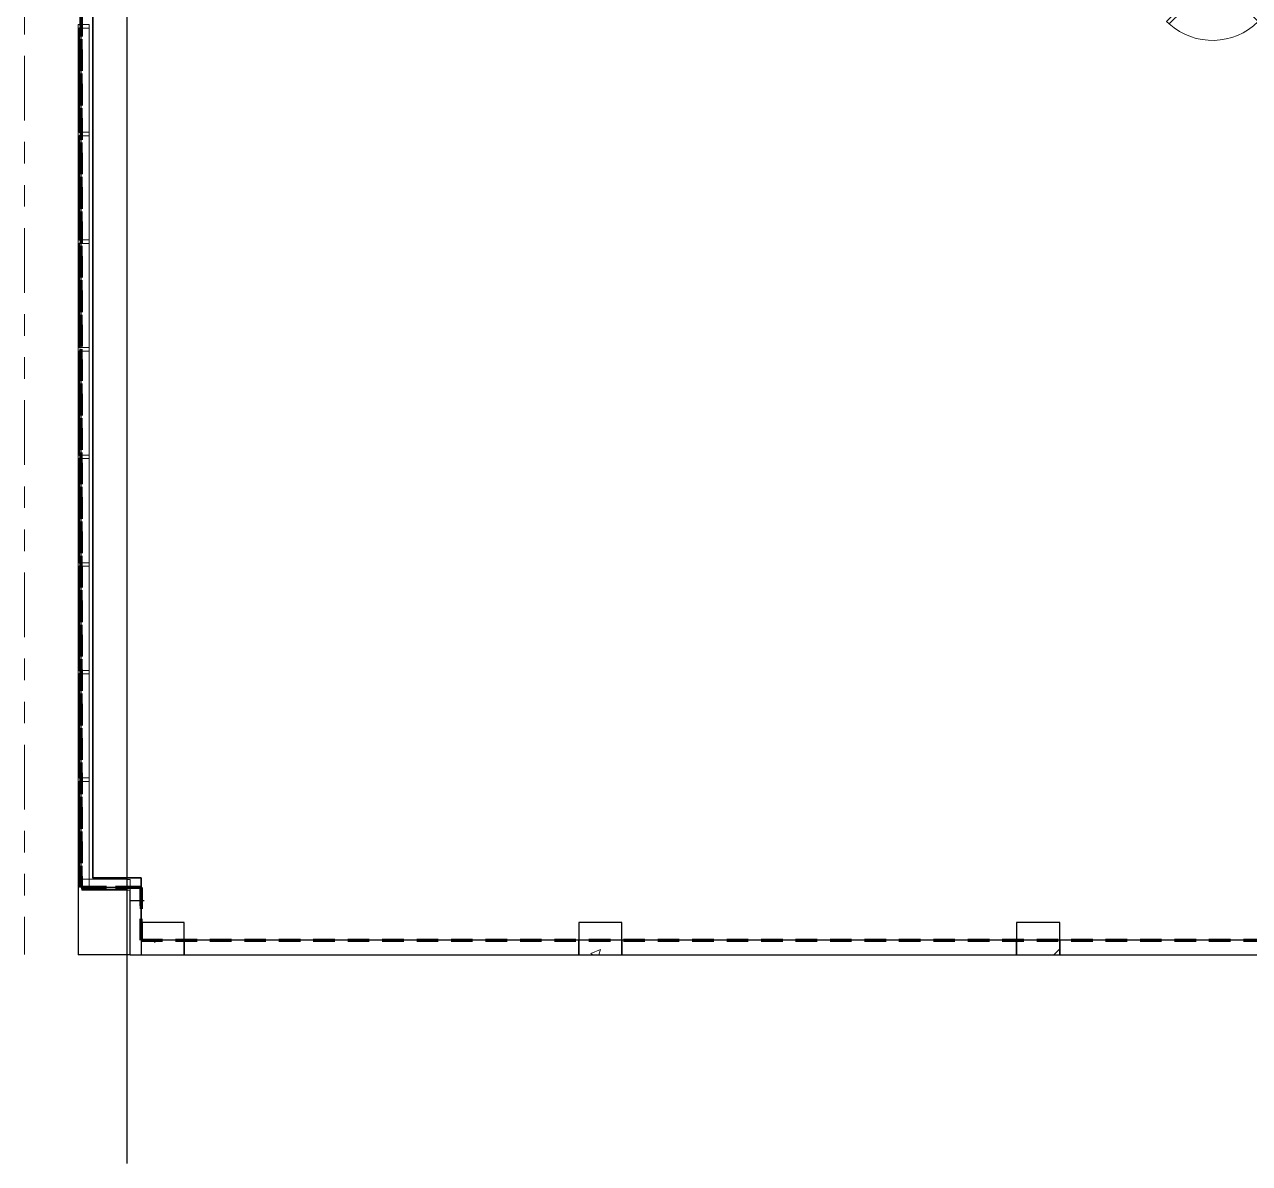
# Model space of a CAD drawing. Header units: inches. Extents: x -63 to 2235, y 0 to 1960.
# Drawn here: x 65 to 747, y 0 to 635 of the extents above; entities that cross this region are included whole.
import ezdxf

# ---------------------------------------------------------------- set-up
doc = ezdxf.new("R2010")
doc.units = ezdxf.units.IN
doc.header["$LTSCALE"] = 96
doc.header["$MEASUREMENT"] = 0
doc.linetypes.add('Dash 1_8_', pattern=[0.2, 0.125, -0.075])
doc.linetypes.add('Double Dash 3_8_', pattern=[1, 0.375, -0.125, 0.125, -0.125, 0.125, -0.125])
doc.layers.add('A-DOOR', color=7, linetype='Continuous')
doc.layers.add('A-GLAZ', color=7, linetype='Continuous')
doc.layers.add('A-GLAZ-CWMG', color=3, linetype='Continuous', lineweight=13)
doc.layers.add('L-SITE', color=6, linetype='Double Dash 3_8_', lineweight=15)
pattern_1 = [(50, (790.334, 848.196), (55.0854, -4.8198), [5.76, -63.36]), (355, (790.334, 848.196), (-10.6557, 57.7685), [4.608, -50.688]), (100.451, (794.924, 847.794), (44.4295, 52.9487), [4.895, -53.848]), (46.184, (790.334, 863.556), (81.9644, -12.712), [8.64, -95.04]), (96.636, (797.164, 862.5), (71.7815, 74.8124), [7.343, -80.772]), (351.184, (790.334, 863.56), (71.782, 74.8124), [6.912, -76.032]), (21, (798.014, 859.716), (45.842, -30.9215), [5.76, -63.36]), (326, (798.014, 859.716), (18.687, 55.6915), [4.608, -50.688]), (71.451, (801.834, 857.14), (64.529, 24.77), [4.895, -53.848]), (37.5, (790.334, 848.196), (0.9339, 25.5668), [2.534, -47.539, 2.534, -48.922, -50.88]), (37.5, (790.334, 848.196), (0.9339, 25.5668), [-101.53, 2.534, -48.346]), (7.5, (790.334, 848.196), (20.20404, 30.2913), [2.534, -26.803, 2.534, -46.387, -19.392]), (7.5, (790.334, 848.196), (20.20404, 30.2913), [-78.259, 2.534, -16.858]), (327.5, (773.208, 848.196), (40.9978, -1.7324), [2.534, -16.666, 2.534, -57.37, -79.488]), (327.5, (773.208, 848.196), (40.9978, -1.7324), [-79.104, 2.534, -76.954]), (317.5, (765.53, 848.196), (44.7889, 7.6878), [2.534, -22.426, 2.534, -37.248, -56.448]), (317.5, (765.53, 848.196), (44.7889, 7.6878), [-64.742, 2.534, -53.914])]

# ---------------------------------------------------------------- blocks, each defined once
blk = doc.blocks.new('Single-Flush - 36_ x 84_-2024253-GROSS BLDG AREA - LEVEL 6')
at = {"layer": 'A-DOOR', "lineweight": 15}
for p, q in [((16, 2), (16, 38.01)), ((18, 38.01), (16, 38.01)), ((18, 2), (18, 38.01)), ((18, 2), (16, 2))]:
    blk.add_line(p, q, dxfattribs=at)
at = {"layer": 'A-DOOR', "lineweight": 5}
blk.add_arc((18, 2), 36.07, 93.17885, 180, dxfattribs=at)
blk = doc.blocks.new('System Panel - Glazed EXIST-BLACK-1040793-GROSS BLDG AREA - LEVEL 6')
at = {"layer": 'A-GLAZ'}
for p, q in [((29, 1.5), (-29, 1.5)), ((-29, 1.5), (-29, 0.5)), ((-29, 0.5), (29, 0.5)), ((29, 0.5), (29, 1.5))]:
    blk.add_line(p, q, dxfattribs=at)
blk = doc.blocks.new('System Panel - Glazed EXIST-BLACK-1040794-GROSS BLDG AREA - LEVEL 6')
at = {"layer": 'A-GLAZ'}
for p, q in [((29.25, 1.5), (-29.25, 1.5)), ((-29.25, 1.5), (-29.25, 0.5)), ((-29.25, 0.5), (29.25, 0.5)), ((29.25, 0.5), (29.25, 1.5))]:
    blk.add_line(p, q, dxfattribs=at)
blk = doc.blocks.new('System Panel - Glazed EXIST-BLACK-1040797-GROSS BLDG AREA - LEVEL 6')
at = {"layer": 'A-GLAZ'}
for p, q in [((12.49, 1.5), (-12.49, 1.5)), ((-12.49, 1.5), (-12.49, 0.5)), ((-12.49, 0.5), (12.49, 0.5)), ((12.49, 0.5), (12.49, 1.5))]:
    blk.add_line(p, q, dxfattribs=at)
blk = doc.blocks.new('Rectangular Mullion - 2_ x 6_ rectangular-BLACK-1040791-GROSS BLDG AREA - LEVEL 6')
at = {"layer": 'A-GLAZ-CWMG', "lineweight": 13}
for p, q in [((-1, 0), (1, 0)), ((-1, -6), (-1, 0)), ((1, 0), (1, -6)), ((1, -6), (-1, -6))]:
    blk.add_line(p, q, dxfattribs=at)
blk = doc.blocks.new('Rectangular Mullion - 2_ x 6_ rectangular-BLACK-176579-GROSS BLDG AREA - LEVEL 6')
at = {"layer": 'A-GLAZ-CWMG'}
for p, q in [((-695.72, -333.29), (-695.72, -275.29)), ((-689.72, -333.29), (-689.72, -275.29))]:
    blk.add_line(p, q, dxfattribs=at)
blk = doc.blocks.new('Rectangular Mullion - 2_ x 6_ rectangular-BLACK-1018934-GROSS BLDG AREA - LEVEL 6')
at = {"layer": 'A-GLAZ-CWMG'}
for p, q in [((-695.72, -693.79), (-695.72, -635.29)), ((-689.72, -693.79), (-689.72, -635.29)), ((-695.22, -693.79), (-695.72, -693.79)), ((-689.72, -693.79), (-694.22, -693.79))]:
    blk.add_line(p, q, dxfattribs=at)
blk = doc.blocks.new('Rectangular Mullion - 2_ x 6_ rectangular-BLACK-1040795-GROSS BLDG AREA - LEVEL 6')
at = {"layer": 'A-GLAZ-CWMG'}
for p, q in [((-693.72, -694.29), (-693.72, -689.79)), ((-668.75, -689.79), (-693.72, -689.79)), ((-693.72, -695.79), (-693.72, -695.29)), ((-668.75, -695.79), (-693.72, -695.79))]:
    blk.add_line(p, q, dxfattribs=at)
blk = doc.blocks.new('Rectangular Mullion - 2_ x 6_ rectangular-BLACK-1040798-GROSS BLDG AREA - LEVEL 6')
at = {"layer": 'A-GLAZ-CWMG', "lineweight": 13}
for p, q in [((-2, 0), (0, 0)), ((-2, -6), (-2, 0)), ((0, 0), (0, -6)), ((0, -6), (-2, -6))]:
    blk.add_line(p, q, dxfattribs=at)
blk = doc.blocks.new('Family - ___-1742687-GROSS BLDG AREA - LEVEL 6')
at = {"layer": 'L-SITE'}
blk.add_line((-725.72, 1017.21), (-725.72, -731.79), dxfattribs=at)

msp = doc.modelspace()

# ---------------------------------------------------------------- hatches: boundary and pattern name
at = {"lineweight": 5}
h = msp.add_hatch(dxfattribs=at)
h.set_pattern_fill('FP_1', color=256, style=0, pattern_type=2)
h.set_pattern_definition(pattern_1)
h.paths.add_polyline_path([(129.61, 116.4), (153.61, 116.4), (153.61, 124.4), (129.61, 124.4)], flags=0)
h = msp.add_hatch(dxfattribs=at)
h.set_pattern_fill('FP_1', color=256, style=0, pattern_type=2)
h.set_pattern_definition(pattern_1)
h.paths.add_polyline_path([(397.61, 116.4), (397.61, 124.4), (373.61, 124.4), (373.61, 116.4)], flags=0)
h = msp.add_hatch(dxfattribs=at)
h.set_pattern_fill('FP_1', color=256, style=0, pattern_type=2)
h.set_pattern_definition(pattern_1)
h.paths.add_polyline_path([(641.61, 116.4), (641.61, 124.4), (617.61, 124.4), (617.61, 116.4)], flags=0)

# ---------------------------------------------------------------- linework, layer by layer
for p, q in [((121.61, 1572.58), (121.61, 0)), ((102.61, 750.9), (102.61, 158.4)), ((102.61, 159.29), (129.6, 159.29)), ((129.6, 159.29), (129.6, 116.29)), ((94.61, 154.4), (94.61, 116.4)), ((123.59, 116.4), (123.59, 152.4)), ((131.27, 146.49), (123.59, 146.49)), ((153.61, 134.4), (129.61, 134.4)), ((129.61, 134.4), (129.61, 116.4)), ((153.61, 124.4), (153.61, 134.4)), ((397.61, 134.4), (373.61, 134.4)), ((373.61, 134.4), (373.61, 124.4)), ((397.61, 124.4), (397.61, 134.4)), ((641.61, 134.4), (617.61, 134.4)), ((617.61, 134.4), (617.61, 124.4)), ((641.61, 124.4), (641.61, 134.4)), ((153.61, 116.4), (153.61, 124.4)), ((373.61, 124.4), (153.61, 124.4)), ((153.61, 124.4), (153.61, 116.4)), ((373.61, 124.4), (373.61, 116.4)), ((373.61, 116.4), (373.61, 124.4)), ((397.61, 116.4), (397.61, 124.4)), ((617.61, 124.4), (397.61, 124.4)), ((397.61, 124.4), (397.61, 116.4)), ((617.61, 124.4), (617.61, 116.4)), ((617.61, 116.4), (617.61, 124.4)), ((641.61, 116.4), (641.61, 124.4)), ((861.61, 124.4), (641.61, 124.4)), ((641.61, 124.4), (641.61, 116.4)), ((123.59, 116.4), (94.61, 116.4)), ((123.59, 116.4), (129.61, 116.4)), ((129.61, 116.4), (153.61, 116.4)), ((153.61, 116.4), (373.61, 116.4)), ((373.61, 116.4), (397.61, 116.4)), ((397.61, 116.4), (617.61, 116.4)), ((617.61, 116.4), (641.61, 116.4)), ((641.61, 116.4), (861.61, 116.4))]:
    msp.add_line(p, q)
at = {"linetype": 'Dash 1_8_', "lineweight": 106}
for p, q in [((96.11, 755.4), (96.11, 153.95)), ((96.11, 153.9), (96.11, 755.4)), ((129.6, 153.9), (96.11, 153.9)), ((96.12, 153.95), (129.6, 153.95)), ((129.6, 153.9), (129.6, 124.45)), ((129.6, 124.4), (129.6, 153.9)), ((129.6, 124.45), (938.89, 124.45)), ((129.6, 124.4), (938.91, 124.4))]:
    msp.add_line(p, q, dxfattribs=at)
msp.add_lwpolyline([(1605.61, 1859.4), (1605.61, 1381.5), (1351.99, 1381.5), (1351.99, 1287.44), (684.17, 1287.44), (684.17, 704.59), (772.66, 616.11), (829.62, 616.11), (831.84, 616.11), (831.84, 299.91), (936.9, 299.91), (938.91, 299.91), (938.91, 124.45), (129.6, 124.4), (129.6, 159.29), (102.61, 159.29), (102.61, 750.9), (168.77, 750.9), (168.77, 1230.9), (102.61, 1230.9), (102.61, 1823.4), (128.87, 1823.4), (128.87, 1859.4), (1605.61, 1859.4)])

# ---------------------------------------------------------------- block references
for name, p in [('Family - ___-1742687-GROSS BLDG AREA - LEVEL 6', (790.33, 848.2)), ('Rectangular Mullion - 2_ x 6_ rectangular-BLACK-176579-GROSS BLDG AREA - LEVEL 6', (790.33, 908.2)), ('Rectangular Mullion - 2_ x 6_ rectangular-BLACK-176579-GROSS BLDG AREA - LEVEL 6', (790.33, 848.2)), ('Rectangular Mullion - 2_ x 6_ rectangular-BLACK-176579-GROSS BLDG AREA - LEVEL 6', (790.33, 788.2)), ('Rectangular Mullion - 2_ x 6_ rectangular-BLACK-176579-GROSS BLDG AREA - LEVEL 6', (790.33, 728.2)), ('Rectangular Mullion - 2_ x 6_ rectangular-BLACK-176579-GROSS BLDG AREA - LEVEL 6', (790.33, 668.2)), ('Rectangular Mullion - 2_ x 6_ rectangular-BLACK-176579-GROSS BLDG AREA - LEVEL 6', (790.33, 608.2)), ('Rectangular Mullion - 2_ x 6_ rectangular-BLACK-176579-GROSS BLDG AREA - LEVEL 6', (790.33, 548.2)), ('Rectangular Mullion - 2_ x 6_ rectangular-BLACK-1018934-GROSS BLDG AREA - LEVEL 6', (790.33, 848.2)), ('Rectangular Mullion - 2_ x 6_ rectangular-BLACK-1040795-GROSS BLDG AREA - LEVEL 6', (790.33, 848.2)), ('System Panel - Glazed EXIST-BLACK-1040797-GROSS BLDG AREA - LEVEL 6', (109.1, 152.4))]:
    msp.add_blockref(name, p)
for name, p, rotation in [('Single-Flush - 36_ x 84_-2024253-GROSS BLDG AREA - LEVEL 6', (740.83, 650.76), 134.9999999999999), ('System Panel - Glazed EXIST-BLACK-1040793-GROSS BLDG AREA - LEVEL 6', (94.61, 603.9), 269.9999999999999), ('System Panel - Glazed EXIST-BLACK-1040793-GROSS BLDG AREA - LEVEL 6', (94.61, 543.9), 269.9999999999999), ('System Panel - Glazed EXIST-BLACK-1040793-GROSS BLDG AREA - LEVEL 6', (94.61, 483.9), 269.9999999999999), ('System Panel - Glazed EXIST-BLACK-1040793-GROSS BLDG AREA - LEVEL 6', (94.61, 423.9), 269.9999999999999), ('System Panel - Glazed EXIST-BLACK-1040793-GROSS BLDG AREA - LEVEL 6', (94.61, 363.9), 269.9999999999999), ('System Panel - Glazed EXIST-BLACK-1040793-GROSS BLDG AREA - LEVEL 6', (94.61, 303.9), 269.9999999999999), ('System Panel - Glazed EXIST-BLACK-1040793-GROSS BLDG AREA - LEVEL 6', (94.61, 243.9), 269.9999999999999), ('System Panel - Glazed EXIST-BLACK-1040794-GROSS BLDG AREA - LEVEL 6', (94.61, 183.65), 269.9999999999999)]:
    msp.add_blockref(name, p, dxfattribs=dict(rotation=rotation))
at = {"extrusion": (0, 0, -1)}
for name, p, rotation in [('Rectangular Mullion - 2_ x 6_ rectangular-BLACK-1040791-GROSS BLDG AREA - LEVEL 6', (-94.61, 633.9), 270.0000000000001), ('Rectangular Mullion - 2_ x 6_ rectangular-BLACK-1040791-GROSS BLDG AREA - LEVEL 6', (-94.61, 573.9), 270.0000000000001), ('Rectangular Mullion - 2_ x 6_ rectangular-BLACK-1040791-GROSS BLDG AREA - LEVEL 6', (-94.61, 513.9), 270.0000000000001), ('Rectangular Mullion - 2_ x 6_ rectangular-BLACK-1040791-GROSS BLDG AREA - LEVEL 6', (-94.61, 453.9), 270.0000000000001), ('Rectangular Mullion - 2_ x 6_ rectangular-BLACK-1040791-GROSS BLDG AREA - LEVEL 6', (-94.61, 393.9), 270.0000000000001), ('Rectangular Mullion - 2_ x 6_ rectangular-BLACK-1040791-GROSS BLDG AREA - LEVEL 6', (-94.61, 333.9), 270.0000000000001), ('Rectangular Mullion - 2_ x 6_ rectangular-BLACK-1040791-GROSS BLDG AREA - LEVEL 6', (-94.61, 273.9), 270.0000000000001), ('Rectangular Mullion - 2_ x 6_ rectangular-BLACK-1040791-GROSS BLDG AREA - LEVEL 6', (-94.61, 213.9), 270.0000000000001), ('Rectangular Mullion - 2_ x 6_ rectangular-BLACK-1040798-GROSS BLDG AREA - LEVEL 6', (-123.59, 152.4), 180)]:
    msp.add_blockref(name, p, dxfattribs=dict(at, rotation=rotation))

doc.saveas('drawing.dxf')
